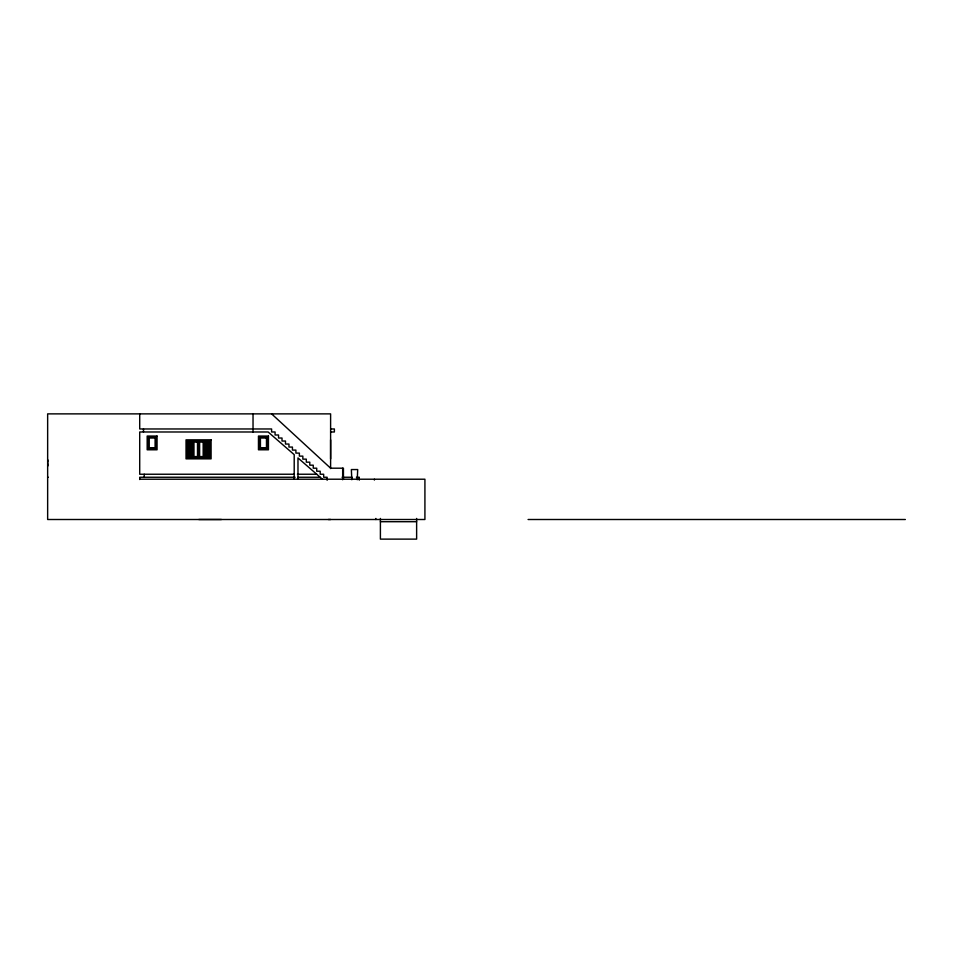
<?xml version="1.0" encoding="UTF-8"?>
<svg xmlns="http://www.w3.org/2000/svg" width="953" height="953" viewBox="0 0 953 953"><rect width="100%" height="100%" fill="white"/><g stroke="black" fill="none" stroke-linecap="round" stroke-linejoin="round"><path stroke-width="1.43" d="M330.608 428.969L334.384 428.969L334.384 431.983L330.608 431.983M330.608 439.833L330.608 458.846M188.301 442.549L191.839 442.549M205.276 442.549L208.826 442.549M188.301 443.002L191.839 443.002M205.276 443.002L208.826 443.002M188.301 443.455L191.839 443.455M205.276 443.455L208.826 443.455M188.301 443.907L191.839 443.907M205.276 443.907L208.826 443.907M188.301 444.36L191.839 444.36M205.276 444.36L208.826 444.36M188.301 444.813L191.839 444.813M205.276 444.813L208.826 444.813M188.301 445.265L191.839 445.265M205.276 445.265L208.826 445.265M188.301 445.718L191.839 445.718M205.276 445.718L208.826 445.718M188.301 446.171L191.839 446.171M205.276 446.171L208.826 446.171M188.301 446.623L191.839 446.623M205.276 446.623L208.826 446.623M188.301 447.076L191.839 447.076M205.276 447.076L208.826 447.076M188.301 447.529L191.839 447.529M205.276 447.529L208.826 447.529M188.301 447.981L191.839 447.981M205.276 447.981L208.826 447.981M188.301 448.434L191.839 448.434M205.276 448.434L208.826 448.434M188.301 448.887L191.839 448.887M205.276 448.887L208.826 448.887M188.301 449.339L191.839 449.339M205.276 449.339L208.826 449.339M188.301 449.792L191.839 449.792M205.276 449.792L208.826 449.792M188.301 450.245L191.839 450.245M205.276 450.245L208.826 450.245M188.301 450.698L191.839 450.698M205.276 450.698L208.826 450.698M188.301 451.15L191.839 451.15M205.276 451.15L208.826 451.15M188.301 451.603L191.839 451.603M205.276 451.603L208.826 451.603M188.301 452.056L191.839 452.056M205.276 452.056L208.826 452.056M188.301 452.508L191.839 452.508M205.276 452.508L208.826 452.508M188.301 452.961L191.839 452.961M205.276 452.961L208.826 452.961M188.301 453.414L191.839 453.414M205.276 453.414L208.826 453.414M188.301 453.866L191.839 453.866M205.276 453.866L208.826 453.866M188.301 454.319L191.839 454.319M205.276 454.319L208.826 454.319M188.301 454.772L191.839 454.772M205.276 454.772L208.826 454.772M188.301 455.224L191.839 455.224M205.276 455.224L208.826 455.224M188.301 455.677L191.839 455.677M205.276 455.677L208.826 455.677M188.301 456.13L191.839 456.13M205.276 456.13L208.826 456.13M294.417 474.237L139.71 474.237L139.71 431.983L268.127 431.983L294.203 454.652L294.203 479.216M297.396 474.237L316.718 474.237M47.65 477.25L48.258 477.25M295.132 477.25L139.71 477.25L139.71 479.514M298.015 477.25L320.196 477.25M342.079 477.25L352.11 477.25M356.41 477.25L359.281 477.25L359.281 480.145M139.71 479.216L424.919 479.216L424.919 519.504L47.65 519.504L47.65 413.876L330.608 413.876L330.608 468.566M528.081 519.504L905.35 519.504M380.402 521.708L416.628 521.708M322.448 479.216L297.979 457.94L297.979 479.216M271.605 413.876L330.608 468.197L343.437 468.197L343.437 479.216M416.628 518.456L416.628 539.124L380.402 539.124L380.402 518.456M375.875 518.456L375.875 519.504M374.374 479.216L374.374 480.05M357.244 479.728L357.697 469.555L351.359 469.555L351.812 479.728M342.675 468.197L342.675 479.752M330.608 519.504L328.344 519.504M327.129 480.276L327.129 477.25L323.663 477.25L323.663 474.237L320.196 474.237L320.196 471.223L316.718 471.223L316.718 468.197L313.251 468.197L313.251 465.183L309.785 465.183L309.785 462.169L306.306 462.169L306.306 459.143L302.84 459.143L302.84 456.13L299.373 456.13L299.373 453.104L295.895 453.104L295.895 450.09L292.428 450.09L292.428 447.076L288.95 447.076L288.95 444.05L285.483 444.05L285.483 441.036L282.017 441.036L282.017 438.023L278.538 438.023L278.538 434.997L275.072 434.997L275.072 431.983L271.605 431.983L271.605 428.969L139.71 428.969L139.71 413.876M253.033 413.876L253.033 431.983M221.418 519.504L198.784 519.504M204.216 441.036L204.216 457.631M198.558 441.036L198.558 457.631M192.899 441.036L192.899 457.631M144.237 474.237L144.237 477.25M143.474 428.969L143.474 431.983M47.876 459.906L47.876 462.169M47.876 463.67L47.876 465.934M157.054 436.057L147.179 436.057L147.179 449.792L157.054 449.792L157.054 436.057M268.436 436.057L258.466 436.057L258.466 449.792L268.436 449.792L268.436 436.057M155.851 437.26L148.382 437.26L148.382 448.577L155.851 448.577L155.851 437.26M267.221 437.26L259.681 437.26L259.681 448.577L267.221 448.577L267.221 437.26M155.101 438.023L149.133 438.023L149.133 447.827L155.101 447.827L155.101 438.023M266.471 438.023L260.431 438.023L260.431 447.827L266.471 447.827L266.471 438.023M211.089 439.833L186.038 439.833L186.038 458.846L211.089 458.846L211.089 439.833M209.874 441.036L187.241 441.036L187.241 457.631L209.874 457.631L209.874 441.036M191.839 442.097L188.301 442.097L188.301 456.582L191.839 456.582L191.839 442.097M197.509 442.097L193.959 442.097L193.959 456.582L197.509 456.582L197.509 442.097M203.168 442.097L199.618 442.097L199.618 456.582L203.168 456.582L203.168 442.097M208.826 442.097L205.276 442.097L205.276 456.582L208.826 456.582L208.826 442.097"/></g></svg>
